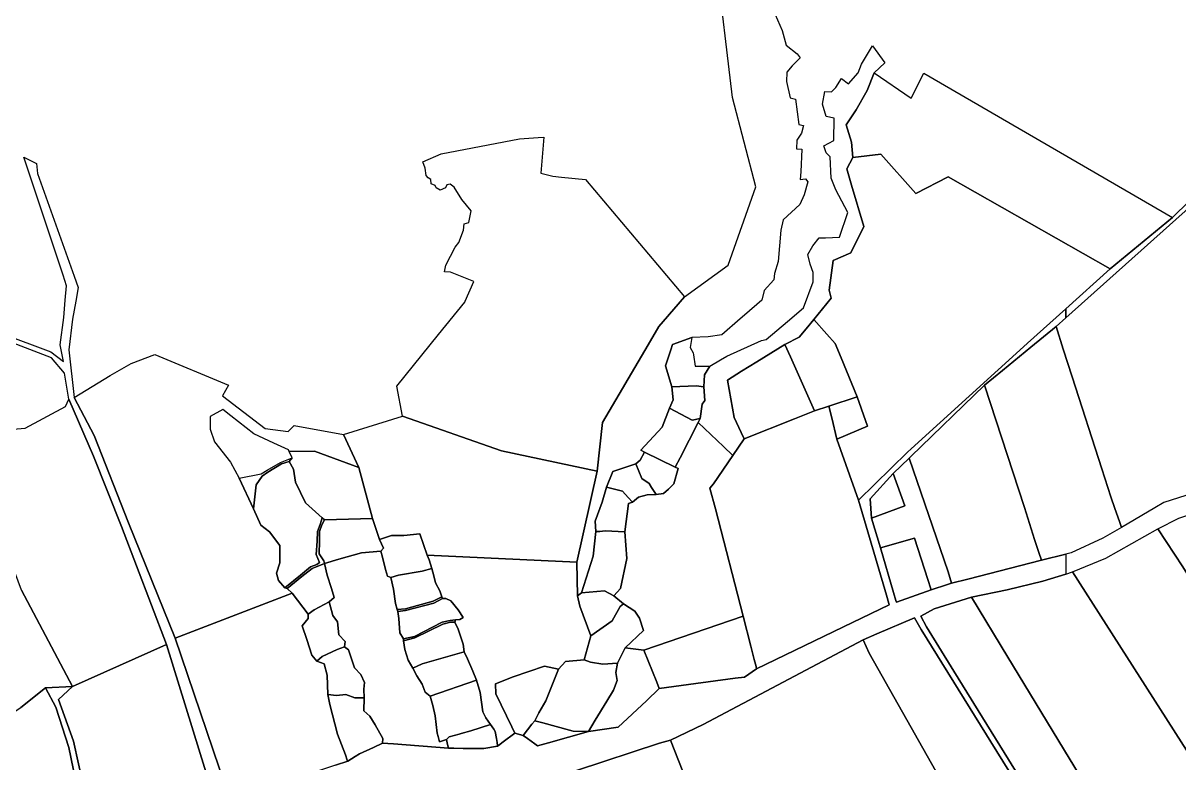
# Model space of a CAD drawing. Extents: x 544494 to 549037, y 1840490 to 1845220.
# Drawn here: x 547530 to 548051, y 1842078 to 1842412 of the extents above; entities that cross this region are included whole.
import ezdxf

# ---------------------------------------------------------------- set-up
doc = ezdxf.new("R2010")
doc.units = 0
doc.layers.add('Level 30', color=7, linetype='Continuous')

msp = doc.modelspace()

# ---------------------------------------------------------------- linework, layer by layer
at = {"layer": 'Level 30'}
for points in [[(547869.04, 1842415.73), (547872.17, 1842408.54), (547873.9, 1842401.94), (547878.94, 1842397.94), (547880.21, 1842396.17), (547876.66, 1842392.54), (547874.17, 1842389.65), (547874.13, 1842385.43), (547875.73, 1842378.06), (547878.18, 1842377.5), (547879.62, 1842366.07), (547881.74, 1842365.61), (547880.83, 1842362.2), (547878.79, 1842358.97), (547878.64, 1842355.14), (547881.05, 1842355.05), (547880.51, 1842344.79), (547880.25, 1842341.38), (547882.69, 1842341.67), (547883.69, 1842340.31), (547882.01, 1842334.46), (547880.05, 1842329.97), (547872.58, 1842323.14), (547871.48, 1842318.53), (547870.39, 1842304.32), (547868.73, 1842298.98), (547868.43, 1842296.11), (547863.94, 1842291.32), (547862.9, 1842286.9), (547855.18, 1842280.16), (547853.2085, 1842278.4573), (547844.91, 1842271.29), (547838.77, 1842270.32), (547831.44, 1842270.14), (547822.7, 1842266.95), (547821.8853, 1842264.5108), (547819.48, 1842257.31), (547822.39, 1842247.76), (547822.91, 1842241.92), (547821.25, 1842238.16), (547818.05, 1842229.68), (547808.33, 1842219.22), (547810.05, 1842218.39), (547808.15, 1842214.81), (547806.06, 1842213.11), (547795.78, 1842209.63), (547792.87, 1842202.62), (547790.96, 1842195.8), (547787.8, 1842187.28), (547788.13, 1842182.66), (547786.96, 1842171.49), (547781.59, 1842154.92), (547779.85, 1842153.65), (547779.51, 1842168.71), (547788.63, 1842209.83), (547791.06, 1842231.81), (547811.6294, 1842266.8015), (547816.49, 1842275.07), (547818.408, 1842277.2786), (547828.11, 1842288.45), (547847.72, 1842302.7), (547860.19, 1842338.04), (547849.68, 1842378.3), (547842.43, 1842440.39)], [(547520.28, 1842271.85), (547542.37, 1842263.68), (547548.09, 1842259.18), (547546.58, 1842266.83), (547548.12, 1842279.04), (547548.8243, 1842286.8357), (547549.42, 1842293.43), (547547.8657, 1842298.1027), (547530.12, 1842351.45), (547535.81, 1842348.48), (547536.35, 1842344.02), (547552.8219, 1842297.7022), (547554.64, 1842292.59), (547553.5626, 1842286.4374), (547552.15, 1842278.37), (547550.51, 1842264.58), (547552.87, 1842243.09), (547561.84, 1842225.82), (547577.31, 1842186.55), (547598.33, 1842134.55), (547621.06, 1842067.6)], [(547670.673, 1842077.266), (547676.2, 1842079.1), (547679.5997, 1842081.1373), (547681.54, 1842082.3), (547687.82, 1842085.29), (547691.84, 1842087.24), (547694.33, 1842087.04), (547696.8172, 1842086.845), (547721.62, 1842084.9), (547724.05, 1842084.85), (547728.2, 1842084.77), (547737.54, 1842084.78), (547743.8, 1842085.88), (547744.1482, 1842086.1439), (547746.32, 1842087.79), (547751.55, 1842091.74), (547755.27, 1842090.66), (547757.28, 1842089.23), (547760.5762, 1842086.8766), (547761.86, 1842085.96), (547766.723, 1842087.3324), (547784.75, 1842092.42), (547798.19, 1842094.38), (547810.88, 1842106.32), (547816.71, 1842111.81), (547829.84, 1842113.58), (547850.9023, 1842116.426), (547855.15, 1842117), (547860.61, 1842120.69), (547903.9, 1842141.62), (547920.43, 1842149.61), (547920.2877, 1842150.0936), (547919.15, 1842153.96), (547906.57, 1842196.75), (547928.6959, 1842218.3617), (547930.24, 1842219.87), (547969.4563, 1842255.4315), (547980.9121, 1842265.8197), (547982.71, 1842267.45), (548000, 1842282.97), (548000, 1842282.96), (548000, 1842278.97), (547995.61, 1842275.04), (547984.1933, 1842265.6536), (547971.5112, 1842255.2269), (547963.39, 1842248.55), (547930.1673, 1842216.4321), (547929.41, 1842215.7), (547922.15, 1842208.81), (547911.86, 1842197.41), (547912.39, 1842188.67), (547916.54, 1842175.21), (547922.37, 1842155.16), (547923.4279, 1842151.5115), (547923.64, 1842150.78), (547939.27, 1842156.27), (547946.7222, 1842158.6893), (547948.48, 1842159.26), (547955.9, 1842161.16), (547989.04, 1842169.64), (548000, 1842172.42), (548000, 1842171.55), (548000, 1842165.01), (548000, 1842163.43), (547989.73, 1842160.25), (547973.64, 1842156.34), (547957.54, 1842153.02), (547940.64, 1842147.74), (547934.68, 1842144.5), (547937.14, 1842139.7), (547949.5828, 1842119.5691), (548000, 1842038)], [(547614.79, 1842066.05), (547594.5, 1842131.61), (547574.22, 1842184.8), (547561.55, 1842216.58), (547550.5, 1842242.21), (547548.43, 1842254.05), (547542.69, 1842260.91), (547519.09, 1842269.9)], [(547529.05, 1842156.22), (547552.14, 1842112.68), (547539.95, 1842112.15), (547528.8, 1842103.32)], [(547993.69, 1842043.51), (547946.873, 1842119.0095), (547934.88, 1842138.35), (547931.81, 1842143.74), (547914.7767, 1842136.4662), (547908.58, 1842133.82), (547836.51, 1842095.6), (547821.78, 1842088.57), (547816.82, 1842087.19), (547779.44, 1842074.87)], [(547952.61, 1842054.81), (547911.34, 1842127.82), (547908.58, 1842133.82), (547914.7767, 1842136.4662), (547931.81, 1842143.74), (547934.88, 1842138.35), (547946.873, 1842119.0095), (547993.69, 1842043.51)], [(547554.39, 1842066.34), (547550.4, 1842085.27), (547544.64, 1842103.34), (547539.95, 1842112.15), (547552.14, 1842112.68), (547545.72, 1842106.93), (547552.59, 1842088.15), (547557.11, 1842067.6)]]:
    msp.add_lwpolyline(points, dxfattribs=at)
for points in [[(547918.45, 1842393.91), (547913.58, 1842389.38), (547910.4, 1842381.42), (547905.54, 1842372.7), (547901, 1842365.91), (547903.39, 1842358.12), (547903.95, 1842351.25), (547901.23, 1842346.07), (547903.45, 1842338.77), (547908.97, 1842320.11), (547903.05, 1842308.22), (547895.18, 1842304.72), (547893.39, 1842291.35), (547894.29, 1842287.88), (547886.45, 1842278.14), (547882.912, 1842273.9913), (547879.73, 1842270.26), (547873.31, 1842266.89), (547860.631, 1842259.1608), (547853.74, 1842254.96), (547847.45, 1842250.86), (547850.46, 1842233.96), (547853.6912, 1842227.1731), (547855.04, 1842224.34), (547849.93, 1842216.93), (547845.6296, 1842220.9996), (547834.28, 1842231.74), (547835.19, 1842233.52), (547835.98, 1842240.03), (547837.32, 1842241.65), (547836.75, 1842247.81), (547837.1, 1842253.24), (547839.44, 1842257.16), (547844.319, 1842260.004), (547847.16, 1842261.66), (547862.74, 1842268.67), (547864.87, 1842269.17), (547874.4994, 1842277.3272), (547881.68, 1842283.41), (547886.14, 1842295.23), (547886.14, 1842299.36), (547884.76, 1842303.07), (547883.72, 1842307.52), (547885.93, 1842311.33), (547888.81, 1842314.97), (547891.67, 1842315), (547898.04, 1842315.34), (547901.77, 1842326.43), (547896.37, 1842336.67), (547894.16, 1842341.85), (547893.7, 1842351.53), (547892.01, 1842353.27), (547890.89, 1842356.5), (547895.37, 1842358.96), (547895.54, 1842369.03), (547891.92, 1842369.68), (547890.25, 1842375.23), (547891.43, 1842381.01), (547894.3, 1842380.8), (547896.25, 1842382.84), (547898.81, 1842386.87), (547902.09, 1842384.38), (547906.47, 1842389.44), (547907.86, 1842393.23), (547912.82, 1842401.62)], [(547913.58, 1842389.38), (547930.25, 1842377.93), (547935.96, 1842389.18), (548048.11, 1842324.2), (548020.1, 1842301.01), (547946.98, 1842342.52), (547932.33, 1842334.98), (547916.69, 1842352.78), (547903.95, 1842351.25), (547903.39, 1842358.12), (547901, 1842365.91), (547905.54, 1842372.7), (547910.4, 1842381.42)], [(547791.06, 1842231.81), (547788.63, 1842209.83), (547745.56, 1842219.04), (547700.84, 1842234.63), (547698.39, 1842248.07), (547717.2159, 1842271.3777), (547728.97, 1842285.93), (547729.1748, 1842286.4091), (547733.01, 1842295.38), (547722.55, 1842299.48), (547719.84, 1842299.67), (547720.46, 1842302.64), (547724.7, 1842310.83), (547726.28, 1842312.96), (547728.36, 1842318.53), (547728.7, 1842321.28), (547730.8, 1842321.95), (547731.94, 1842327.13), (547727.68, 1842332.3), (547724.15, 1842337.8), (547722.37, 1842339.24), (547720.91, 1842338.92), (547720.26, 1842337.51), (547717.91, 1842336.43), (547716.11, 1842337.53), (547715.61, 1842338.65), (547713.77, 1842339.33), (547713.64, 1842341.28), (547712.43, 1842342.04), (547711.59, 1842343.13), (547711.06, 1842346.47), (547710.07, 1842349.33), (547718.35, 1842352.84), (547753.72, 1842359.63), (547762.0887, 1842360.1761), (547764.6, 1842360.34), (547763.25, 1842344.19), (547768.68, 1842342.81), (547772.664, 1842342.3879), (547783.5, 1842341.24), (547828.11, 1842288.45), (547818.408, 1842277.2786), (547816.49, 1842275.07), (547811.6294, 1842266.8015)], [(547903.95, 1842351.25), (547916.69, 1842352.78), (547932.33, 1842334.98), (547946.98, 1842342.52), (548020.1, 1842301.01), (548000, 1842282.97), (547982.71, 1842267.45), (547980.9121, 1842265.8197), (547969.4563, 1842255.4315), (547930.24, 1842219.87), (547928.6959, 1842218.3617), (547906.57, 1842196.75), (547896.83, 1842224.17), (547910.6, 1842230.16), (547909.7463, 1842232.5884), (547905.97, 1842243.33), (547898.6878, 1842260.8831), (547895.98, 1842267.41), (547892.3228, 1842271.5277), (547886.45, 1842278.14), (547894.29, 1842287.88), (547893.39, 1842291.35), (547895.18, 1842304.72), (547903.05, 1842308.22), (547908.97, 1842320.11), (547903.45, 1842338.77), (547901.23, 1842346.07)], [(548078.43, 1842353.71), (548079.3, 1842351.05), (548056.73, 1842329.65), (548000, 1842278.97), (548000, 1842282.96), (548020.1, 1842301.01), (548048.11, 1842324.2)], [(548056.73, 1842329.65), (548077.7197, 1842258.4123), (548080.9719, 1842247.3747), (548081.8708, 1842244.3238), (548089.35, 1842218.94), (548090.8102, 1842213.9753), (548091.1, 1842212.99), (548091.11, 1842212.97), (548084.91, 1842209.56), (548075.71, 1842205.39), (548056.8872, 1842199.6058), (548054.2, 1842198.78), (548044.27, 1842195.73), (548040.21, 1842193.33), (548025.09, 1842184.39), (548024.17, 1842187.05), (548022.14, 1842192.92), (548020.28, 1842198.28), (548016.2566, 1842210.7987), (548002.8863, 1842252.3999), (547998.9126, 1842264.764), (547995.61, 1842275.04), (548000, 1842278.96), (548000, 1842278.97)], [(548020.1, 1842301.01), (548000, 1842282.96), (548000, 1842282.97)], [(547886.45, 1842278.14), (547892.3228, 1842271.5277), (547895.98, 1842267.41), (547898.6878, 1842260.8831), (547905.97, 1842243.33), (547893.19, 1842239.05), (547886.77, 1842236.95), (547875.8078, 1842261.334), (547873.31, 1842266.89), (547879.73, 1842270.26), (547882.912, 1842273.9913)], [(547995.61, 1842275.04), (547998.9126, 1842264.764), (548002.8863, 1842252.3999), (548016.2566, 1842210.7987), (548020.28, 1842198.28), (548022.14, 1842192.92), (548024.17, 1842187.05), (548025.09, 1842184.39), (548016.73, 1842179.59), (548002.47, 1842173.05), (548000, 1842172.42), (547989.04, 1842169.64), (547987.89, 1842173.17), (547985.98, 1842179.07), (547981.3336, 1842193.3608), (547963.39, 1842248.55), (547971.5112, 1842255.2269), (547984.1933, 1842265.6536)], [(547831.44, 1842270.14), (547830.7, 1842265.5), (547831.94, 1842263.15), (547832.0811, 1842262.2511), (547832.88, 1842257.16), (547839.44, 1842257.16), (547837.1, 1842253.24), (547836.75, 1842247.81), (547833.33, 1842248.3), (547822.39, 1842247.76), (547819.48, 1842257.31), (547821.8853, 1842264.5108), (547822.7, 1842266.95)], [(547674.35, 1842226.4), (547681.24, 1842211.41), (547661.27, 1842218.78), (547649.86, 1842218.63), (547649.57, 1842219.37), (547642.87, 1842222.44), (547633.86, 1842226.62), (547623.54, 1842234.72), (547619.84, 1842237.57), (547614.12, 1842234.5), (547614.13, 1842228.77), (547616.14, 1842223.1), (547623.28, 1842213.92), (547627.25, 1842206.65), (547633.65, 1842192.82), (547636.97, 1842185.41), (547640.89, 1842182.51), (547645.58, 1842176.36), (547645.54, 1842168.53), (547644.12, 1842163.89), (547644.94, 1842160.56), (547647.82, 1842157.23), (547648.95, 1842156.96), (547651.15, 1842154.88), (547598.33, 1842134.55), (547577.31, 1842186.55), (547561.84, 1842225.82), (547552.87, 1842243.09), (547569.07, 1842253), (547578.49, 1842258.37), (547589.22, 1842262.45), (547622.46, 1842248.63), (547619.7, 1842243.71), (547639.03, 1842229.03), (547649.32, 1842227.75), (547652.13, 1842230.35)], [(547873.31, 1842266.89), (547875.8078, 1842261.334), (547886.77, 1842236.95), (547877.7596, 1842233.3691), (547855.04, 1842224.34), (547853.6912, 1842227.1731), (547850.46, 1842233.96), (547847.45, 1842250.86), (547853.74, 1842254.96), (547860.631, 1842259.1608)], [(547836.75, 1842247.81), (547837.32, 1842241.65), (547835.98, 1842240.03), (547835.19, 1842233.52), (547831.61, 1842232.83), (547821.25, 1842238.16), (547822.91, 1842241.92), (547822.39, 1842247.76), (547833.33, 1842248.3)], [(547963.39, 1842248.55), (547981.3336, 1842193.3608), (547985.98, 1842179.07), (547987.89, 1842173.17), (547989.04, 1842169.64), (547955.9, 1842161.16), (547948.48, 1842159.26), (547947.03, 1842164.44), (547929.41, 1842215.7), (547930.1673, 1842216.4321)], [(547594.5, 1842131.61), (547552.14, 1842112.68), (547529.05, 1842156.22), (547517.78, 1842186.2), (547500.55, 1842216.43), (547523.61, 1842228.52), (547530.69, 1842229.22), (547548.98, 1842239.01), (547550.5, 1842242.21), (547561.55, 1842216.58), (547574.22, 1842184.8)], [(547905.97, 1842243.33), (547909.7463, 1842232.5884), (547910.6, 1842230.16), (547896.83, 1842224.17), (547894.4676, 1842233.8274), (547893.19, 1842239.05)], [(547835.19, 1842233.52), (547834.28, 1842231.74), (547826.18, 1842215.89), (547823.8, 1842211.55), (547810.05, 1842218.39), (547808.33, 1842219.22), (547818.05, 1842229.68), (547821.25, 1842238.16), (547831.61, 1842232.83)], [(547920.2877, 1842150.0936), (547920.43, 1842149.61), (547903.9, 1842141.62), (547860.61, 1842120.69), (547860.354, 1842121.6816), (547859.51, 1842124.95), (547857.96, 1842130.98), (547854.5101, 1842144.3722), (547854.49, 1842144.45), (547842.02, 1842192.86), (547839.51, 1842202.19), (547841.11, 1842204.17), (547849.93, 1842216.93), (547855.04, 1842224.34), (547877.7596, 1842233.3691), (547886.77, 1842236.95), (547893.19, 1842239.05), (547894.4676, 1842233.8274), (547896.83, 1842224.17), (547906.57, 1842196.75), (547919.15, 1842153.96)], [(547788.63, 1842209.83), (547779.51, 1842168.71), (547712.04, 1842171.9), (547708.69, 1842181.5), (547701.46, 1842180.75), (547695.98, 1842180.84), (547690.59, 1842178.94), (547687.31, 1842188.42), (547681.24, 1842211.41), (547674.35, 1842226.4), (547700.84, 1842234.63), (547745.56, 1842219.04)], [(547854.468, 1842144.4424), (547809.74, 1842129.1), (547801.31, 1842130.14), (547809.6, 1842137.9), (547807.74, 1842143.57), (547805.66, 1842146.69), (547800.55, 1842149.94), (547796.18, 1842153.62), (547799.15, 1842156.98), (547802.01, 1842170.46), (547801.23, 1842182.44), (547802.88, 1842195.2), (547804.65, 1842195.87), (547807.4, 1842198.14), (547811.32, 1842199.21), (547815.34, 1842199.24), (547818.62, 1842199.73), (547820.91, 1842201.65), (547823.2, 1842204.13), (547825.26, 1842211.07), (547823.8, 1842211.55), (547826.18, 1842215.89), (547834.28, 1842231.74), (547845.6296, 1842220.9996), (547849.93, 1842216.93), (547841.11, 1842204.17), (547839.51, 1842202.19), (547842.02, 1842192.86), (547854.49, 1842144.45)], [(547651.12, 1842215.81), (547649.84, 1842214.17), (547646.4, 1842213.1), (547640.16, 1842209.41), (547637.69, 1842207.54), (547634.93, 1842203.62), (547633.65, 1842192.82), (547627.25, 1842206.65), (547637.17, 1842208.59), (547639.82, 1842210.25), (547645.94, 1842213.71)], [(547681.24, 1842211.41), (547687.31, 1842188.42), (547665.71, 1842187.8), (547664.76, 1842188.72), (547657.18, 1842195.52), (547652.6, 1842204.8), (547651.8, 1842210.71), (547649.84, 1842214.17), (547651.12, 1842215.81), (547649.86, 1842218.63), (547661.27, 1842218.78)], [(547823.8, 1842211.55), (547825.26, 1842211.07), (547823.2, 1842204.13), (547820.91, 1842201.65), (547818.62, 1842199.73), (547815.34, 1842199.24), (547813.13, 1842202.52), (547812.1, 1842204.31), (547808.84, 1842206.53), (547806.06, 1842213.11), (547808.15, 1842214.81), (547810.05, 1842218.39)], [(547946.7222, 1842158.6893), (547939.27, 1842156.27), (547939.1059, 1842156.7864), (547937.78, 1842160.96), (547931.84, 1842179.62), (547916.54, 1842175.21), (547912.39, 1842188.67), (547927.38, 1842194.11), (547922.15, 1842208.81), (547929.41, 1842215.7), (547947.03, 1842164.44), (547948.48, 1842159.26)], [(547649.84, 1842214.17), (547651.8, 1842210.71), (547652.6, 1842204.8), (547657.18, 1842195.52), (547664.76, 1842188.72), (547663.75, 1842185.72), (547662.64, 1842182.63), (547662.38, 1842178.19), (547661.96, 1842172.3), (547663.42, 1842168.6), (547662.31, 1842167.8), (547659.45, 1842166.7), (547654.96, 1842162.86), (547647.82, 1842157.23), (547644.94, 1842160.56), (547644.12, 1842163.89), (547645.54, 1842168.53), (547645.58, 1842176.36), (547640.89, 1842182.51), (547636.97, 1842185.41), (547633.65, 1842192.82), (547634.93, 1842203.62), (547637.69, 1842207.54), (547640.16, 1842209.41), (547646.4, 1842213.1)], [(547807.4, 1842198.14), (547804.65, 1842195.87), (547802.7, 1842197.91), (547800.19, 1842200.83), (547792.87, 1842202.62), (547795.78, 1842209.63), (547806.06, 1842213.11), (547808.84, 1842206.53), (547812.1, 1842204.31), (547813.13, 1842202.52), (547815.34, 1842199.24), (547811.32, 1842199.21)], [(547927.38, 1842194.11), (547912.39, 1842188.67), (547911.86, 1842197.41), (547922.15, 1842208.81)], [(547792.87, 1842202.62), (547800.19, 1842200.83), (547802.7, 1842197.91), (547804.65, 1842195.87), (547802.88, 1842195.2), (547801.23, 1842182.44), (547792.37, 1842182.86), (547789.83, 1842182.66), (547788.13, 1842182.66), (547787.8, 1842187.28), (547790.96, 1842195.8)], [(548080.97, 1842197.17), (548095.0839, 1842178.18), (548165.17, 1842083.88), (548123.62, 1842054.52), (548058.5496, 1842157.5045), (548052.79, 1842166.62), (548041.55, 1842183.88), (548050.95, 1842188.68), (548055.01, 1842189.95), (548070.17, 1842193.4)], [(547660.15, 1842165.93), (547655.52, 1842162.39), (547648.95, 1842156.96), (547647.82, 1842157.23), (547654.96, 1842162.86), (547659.45, 1842166.7), (547662.31, 1842167.8), (547663.42, 1842168.6), (547661.96, 1842172.3), (547662.38, 1842178.19), (547662.64, 1842182.63), (547663.75, 1842185.72), (547664.76, 1842188.72), (547665.71, 1842187.8), (547664.48, 1842185.67), (547663.47, 1842182.68), (547663.53, 1842178.19), (547663.34, 1842172.57), (547665.38, 1842169.37), (547665.72, 1842168.16)], [(547692.38, 1842175.13), (547691.07, 1842173.81), (547682.36, 1842172.93), (547672.21, 1842170.12), (547665.72, 1842168.16), (547665.38, 1842169.37), (547663.34, 1842172.57), (547663.53, 1842178.19), (547663.47, 1842182.68), (547664.48, 1842185.67), (547665.71, 1842187.8), (547687.31, 1842188.42), (547690.59, 1842178.94)], [(547699.13, 1842162.96), (547695.65, 1842161.92), (547694.19, 1842162.44), (547693.22, 1842165.54), (547691.86, 1842170.98), (547691.07, 1842173.81), (547692.38, 1842175.13), (547690.59, 1842178.94), (547695.98, 1842180.84), (547701.46, 1842180.75), (547708.69, 1842181.5), (547712.04, 1842171.9), (547712.87, 1842169.81), (547714.08, 1842165.93), (547709.82, 1842164.71)], [(547801.23, 1842182.44), (547802.01, 1842170.46), (547799.15, 1842156.98), (547796.18, 1842153.62), (547792.04, 1842155.93), (547781.59, 1842154.92), (547786.96, 1842171.49), (547788.13, 1842182.66), (547789.83, 1842182.66), (547792.37, 1842182.86)], [(547916.54, 1842175.21), (547931.84, 1842179.62), (547937.78, 1842160.96), (547939.1059, 1842156.7864), (547939.27, 1842156.27), (547923.64, 1842150.78), (547923.4279, 1842151.5115), (547922.37, 1842155.16)], [(548041.55, 1842183.88), (548052.79, 1842166.62), (548058.5496, 1842157.5045), (548123.62, 1842054.52), (548100.99, 1842011.15), (548018.1689, 1842140.6082), (548002.98, 1842164.35), (548018.12, 1842170.65)], [(547720.75, 1842088.83), (547721.246, 1842086.5894), (547721.62, 1842084.9), (547696.8172, 1842086.845), (547694.33, 1842087.04), (547691.84, 1842087.24), (547691.97, 1842089.26), (547688.62, 1842095.5), (547686.16, 1842099.28), (547683.42, 1842101.76), (547683.7, 1842107.61), (547683.41, 1842111.55), (547683.72, 1842114.51), (547682.18, 1842118.11), (547679.31, 1842121.19), (547676.5, 1842129.24), (547674.71, 1842130.61), (547675.02, 1842133), (547672.19, 1842136), (547671.67, 1842141.84), (547669.51, 1842144.74), (547667.82, 1842150.85), (547670.12, 1842152.85), (547668.91, 1842156.94), (547666.87, 1842162.94), (547665.72, 1842168.16), (547672.21, 1842170.12), (547682.36, 1842172.93), (547691.07, 1842173.81), (547691.86, 1842170.98), (547693.22, 1842165.54), (547694.19, 1842162.44), (547695.65, 1842161.92), (547696.9, 1842156.68), (547697.73, 1842150.09), (547698.47, 1842147.43), (547698.87, 1842146.5), (547699.23, 1842143.34), (547699.67, 1842136.99), (547701.38, 1842134.24), (547701.3, 1842133.36), (547701.93, 1842129.37), (547703.52, 1842124.58), (547705.64, 1842121.02), (547707.37, 1842117.51), (547709.72, 1842113.71), (547711.16, 1842110.1), (547713.39, 1842108.33), (547714.52, 1842104.14), (547715.65, 1842099.53), (547716.57, 1842091.73), (547716.98, 1842090.15), (547717.57, 1842087.85)], [(547785.9, 1842135.53), (547782.9, 1842124.76), (547774.37, 1842123.98), (547771.28, 1842120.57), (547764.99, 1842121.91), (547750.82, 1842117.1), (547742.92, 1842113.87), (547743.05, 1842109.44), (547750.22, 1842094.5), (547751.55, 1842091.74), (547746.32, 1842087.79), (547744.1482, 1842086.1439), (547743.8, 1842085.88), (547743.7633, 1842086.1508), (547743.59, 1842087.43), (547743.33, 1842089.35), (547742.68, 1842092.46), (547742.04, 1842093.43), (547740.58, 1842095.63), (547738.51, 1842098.54), (547737.13, 1842101.33), (547735.95, 1842110.03), (547734.26, 1842115.51), (547732.68, 1842119.64), (547730.23, 1842125.24), (547728.72, 1842128.42), (547728.32, 1842131.78), (547726.08, 1842138.64), (547724.54, 1842141.78), (547724.77, 1842142.82), (547726.73, 1842143), (547728.23, 1842143.76), (547726.01, 1842147.27), (547722.65, 1842151.41), (547720.51, 1842152.38), (547719.02, 1842152.36), (547718.62, 1842153.1), (547717.79, 1842155.81), (547715.85, 1842159.46), (547715, 1842162.66), (547714.08, 1842165.93), (547712.87, 1842169.81), (547712.04, 1842171.9), (547779.51, 1842168.71), (547779.85, 1842153.65), (547780.84, 1842148.87)], [(547670.12, 1842152.85), (547667.82, 1842150.85), (547661.05, 1842147.29), (547658.42, 1842145.4), (547651.15, 1842154.88), (547648.95, 1842156.96), (547655.52, 1842162.39), (547660.15, 1842165.93), (547665.72, 1842168.16), (547666.87, 1842162.94), (547668.91, 1842156.94)], [(547714.08, 1842165.93), (547715, 1842162.66), (547715.85, 1842159.46), (547717.79, 1842155.81), (547718.62, 1842153.1), (547714.77, 1842151.13), (547702.25, 1842147.77), (547698.47, 1842147.43), (547697.73, 1842150.09), (547696.9, 1842156.68), (547695.65, 1842161.92), (547699.13, 1842162.96), (547709.82, 1842164.71)], [(548002.98, 1842164.35), (548018.1689, 1842140.6082), (548100.99, 1842011.15), (548072.13, 1841992.3), (548080.24, 1841977.38), (548076.48, 1841970.47), (548073.95, 1841968.22), (548070.4, 1841966.51), (548059.44, 1841985.17), (547973.9505, 1842125.9886), (547957.54, 1842153.02), (547973.64, 1842156.34), (547989.73, 1842160.25), (548000, 1842163.43)], [(547667.19, 1842109.15), (547668.12, 1842104.64), (547671.58, 1842091.25), (547675.15, 1842081.87), (547676.0167, 1842079.5834), (547676.2, 1842079.1), (547670.673, 1842077.266), (547627.56, 1842062.96), (547626.93, 1842065.07), (547626.39, 1842067.61), (547622.94, 1842066.91), (547621.08, 1842067.55), (547621.06, 1842067.6), (547598.33, 1842134.55), (547651.15, 1842154.88), (547658.42, 1842145.4), (547658.43, 1842143.45), (547655.69, 1842140.14), (547657.71, 1842133.86), (547659.99, 1842126.88), (547662.22, 1842124.2), (547665.55, 1842122.97), (547666.88, 1842117.83)], [(547718.62, 1842153.1), (547719.02, 1842152.36), (547715.06, 1842150.33), (547702.24, 1842147.06), (547698.87, 1842146.5), (547698.47, 1842147.43), (547702.25, 1842147.77), (547714.77, 1842151.13)], [(547796.18, 1842153.62), (547800.55, 1842149.94), (547799.1, 1842148.74), (547795.52, 1842142.38), (547785.9, 1842135.53), (547780.84, 1842148.87), (547779.85, 1842153.65), (547781.59, 1842154.92), (547792.04, 1842155.93)], [(548066.44, 1841963.75), (548061.9, 1841957.06), (548056.05, 1841959.19), (548040.85, 1841971.99), (548000, 1842038), (547949.5828, 1842119.5691), (547937.14, 1842139.7), (547934.68, 1842144.5), (547940.64, 1842147.74), (547957.54, 1842153.02), (547973.9505, 1842125.9886), (548059.44, 1841985.17), (548070.4, 1841966.51)], [(547675.02, 1842133), (547674.71, 1842130.61), (547671.51, 1842129.47), (547664.72, 1842126.31), (547662.22, 1842124.2), (547659.99, 1842126.88), (547657.71, 1842133.86), (547655.69, 1842140.14), (547658.43, 1842143.45), (547658.42, 1842145.4), (547661.05, 1842147.29), (547667.82, 1842150.85), (547669.51, 1842144.74), (547671.67, 1842141.84), (547672.19, 1842136)], [(547719.02, 1842152.36), (547720.51, 1842152.38), (547722.65, 1842151.41), (547726.01, 1842147.27), (547728.23, 1842143.76), (547726.73, 1842143), (547724.77, 1842142.82), (547722.38, 1842142.55), (547718.8, 1842141.74), (547706.3, 1842135.25), (547701.38, 1842134.24), (547699.67, 1842136.99), (547699.23, 1842143.34), (547698.87, 1842146.5), (547702.24, 1842147.06), (547715.06, 1842150.33)], [(547800.55, 1842149.94), (547805.66, 1842146.69), (547807.74, 1842143.57), (547809.6, 1842137.9), (547801.31, 1842130.14), (547797.94, 1842123.18), (547791.25, 1842122.84), (547785.63, 1842123.73), (547782.9, 1842124.76), (547785.9, 1842135.53), (547795.52, 1842142.38), (547799.1, 1842148.74)], [(547724.77, 1842142.82), (547724.54, 1842141.78), (547722.51, 1842141.73), (547719.09, 1842140.77), (547706.4, 1842134.66), (547701.3, 1842133.36), (547701.38, 1842134.24), (547706.3, 1842135.25), (547718.8, 1842141.74), (547722.38, 1842142.55)], [(547854.49, 1842144.45), (547854.5101, 1842144.3722), (547857.96, 1842130.98), (547859.51, 1842124.95), (547860.354, 1842121.6816), (547860.61, 1842120.69), (547855.15, 1842117), (547850.9023, 1842116.426), (547829.84, 1842113.58), (547816.71, 1842111.81), (547815.54, 1842114.72), (547809.74, 1842129.1), (547854.468, 1842144.4424)], [(547709.83, 1842122.92), (547705.64, 1842121.02), (547703.52, 1842124.58), (547701.93, 1842129.37), (547701.3, 1842133.36), (547706.4, 1842134.66), (547719.09, 1842140.77), (547722.51, 1842141.73), (547724.54, 1842141.78), (547726.08, 1842138.64), (547728.32, 1842131.78), (547728.72, 1842128.42)], [(547908.58, 1842133.82), (547911.34, 1842127.82), (547952.61, 1842054.81), (547967.28, 1842024.23), (547964.25, 1842022.29), (547958.37, 1842019.14), (547956.58, 1842017.85), (547955.88, 1842018.79), (547952.74, 1842016.59), (547950.11, 1842014.77), (547946.5, 1842012.5), (547932.85, 1842002.88), (547930.05, 1842000.68), (547923.46, 1841996.69), (547920.88, 1841995.3), (547920.31, 1841996.37), (547911.46, 1841991.25), (547907.32, 1841989.42), (547903.19, 1841987.27), (547873.07, 1841973.57), (547844.39, 1842031.65), (547831.01, 1842065.21), (547821.78, 1842088.57), (547836.51, 1842095.6)], [(547614.79, 1842066.05), (547615.79, 1842062.82), (547561.59, 1842052.05), (547561.32, 1842052.98), (547557.11, 1842067.6), (547552.59, 1842088.15), (547545.72, 1842106.93), (547552.14, 1842112.68), (547594.5, 1842131.61)], [(547683.41, 1842111.55), (547683.7, 1842107.61), (547679.35, 1842107.6), (547675.36, 1842109.06), (547671.18, 1842108.65), (547667.19, 1842109.15), (547666.88, 1842117.83), (547665.55, 1842122.97), (547662.22, 1842124.2), (547664.72, 1842126.31), (547671.51, 1842129.47), (547674.71, 1842130.61), (547676.5, 1842129.24), (547679.31, 1842121.19), (547682.18, 1842118.11), (547683.72, 1842114.51)], [(547734.26, 1842115.51), (547713.39, 1842108.33), (547711.16, 1842110.1), (547709.72, 1842113.71), (547707.37, 1842117.51), (547705.64, 1842121.02), (547709.83, 1842122.92), (547728.72, 1842128.42), (547730.23, 1842125.24), (547732.68, 1842119.64)], [(547809.74, 1842129.1), (547815.54, 1842114.72), (547816.71, 1842111.81), (547810.88, 1842106.32), (547798.19, 1842094.38), (547784.75, 1842092.42), (547787.81, 1842097.49), (547793, 1842106.09), (547796.05, 1842111.14), (547797.75, 1842115.47), (547797.14, 1842119.08), (547797.94, 1842123.18), (547801.31, 1842130.14)], [(547751.55, 1842091.74), (547750.22, 1842094.5), (547743.05, 1842109.44), (547742.92, 1842113.87), (547750.82, 1842117.1), (547764.99, 1842121.91), (547771.28, 1842120.57), (547765.62, 1842106.24), (547762.45, 1842100.89), (547760.61, 1842097.31), (547759.31, 1842095.69), (547755.27, 1842090.66)], [(547782.9, 1842124.76), (547785.63, 1842123.73), (547791.25, 1842122.84), (547797.94, 1842123.18), (547797.14, 1842119.08), (547797.75, 1842115.47), (547796.05, 1842111.14), (547793, 1842106.09), (547787.81, 1842097.49), (547784.75, 1842092.42), (547777.95, 1842092.6), (547776.25, 1842093.06), (547764.21, 1842096.33), (547760.61, 1842097.31), (547762.45, 1842100.89), (547765.62, 1842106.24), (547771.28, 1842120.57), (547774.37, 1842123.98)], [(547558.13, 1842052.2), (547558.6052, 1842050.3962), (547558.67, 1842050.15), (547535.86, 1842040.82), (547533.36, 1842039.83), (547501.78, 1842027.3), (547501.3492, 1842028.9479), (547500.58, 1842031.89), (547499.02, 1842037.88), (547498.35, 1842040.46), (547493.48, 1842056.69), (547495.9, 1842066.8), (547504.42, 1842075.43), (547523.22, 1842099.64), (547528.8, 1842103.32), (547539.95, 1842112.15), (547544.64, 1842103.34), (547550.4, 1842085.27), (547554.39, 1842066.34)], [(547721.9, 1842090.09), (547720.75, 1842088.83), (547717.57, 1842087.85), (547716.98, 1842090.15), (547716.57, 1842091.73), (547715.65, 1842099.53), (547714.52, 1842104.14), (547713.39, 1842108.33), (547734.26, 1842115.51), (547735.95, 1842110.03), (547737.13, 1842101.33), (547738.51, 1842098.54), (547740.58, 1842095.63), (547731.75, 1842092.75), (547727.39, 1842091.51), (547726.43, 1842091.24)], [(547691.97, 1842089.26), (547691.84, 1842087.24), (547687.82, 1842085.29), (547681.54, 1842082.3), (547679.5997, 1842081.1373), (547676.2, 1842079.1), (547676.0167, 1842079.5834), (547675.15, 1842081.87), (547671.58, 1842091.25), (547668.12, 1842104.64), (547667.19, 1842109.15), (547671.18, 1842108.65), (547675.36, 1842109.06), (547679.35, 1842107.6), (547683.7, 1842107.61), (547683.42, 1842101.76), (547686.16, 1842099.28), (547688.62, 1842095.5)], [(547740.58, 1842095.63), (547742.04, 1842093.43), (547742.68, 1842092.46), (547743.33, 1842089.35), (547743.59, 1842087.43), (547743.7633, 1842086.1508), (547743.8, 1842085.88), (547737.54, 1842084.78), (547728.2, 1842084.77), (547724.05, 1842084.85), (547721.62, 1842084.9), (547721.246, 1842086.5894), (547720.75, 1842088.83), (547721.9, 1842090.09), (547726.43, 1842091.24), (547727.39, 1842091.51), (547731.75, 1842092.75)], [(547784.75, 1842092.42), (547766.723, 1842087.3324), (547761.86, 1842085.96), (547760.5762, 1842086.8766), (547757.28, 1842089.23), (547755.27, 1842090.66), (547759.31, 1842095.69), (547760.61, 1842097.31), (547764.21, 1842096.33), (547776.25, 1842093.06), (547777.95, 1842092.6)], [(547844.39, 1842031.65), (547802.94, 1842029.01), (547802.1, 1842031.53), (547800.94, 1842034.52), (547800.05, 1842038.13), (547800.11, 1842039.07), (547808.25, 1842040.14), (547812.25, 1842041.44), (547810.15, 1842046.5), (547802.94, 1842064.14), (547791.47, 1842060.59), (547786.51, 1842063.97), (547782.67, 1842062.93), (547782.45, 1842064.21), (547781.42, 1842068.92), (547779.44, 1842074.87), (547816.82, 1842087.19), (547821.78, 1842088.57), (547831.01, 1842065.21)]]:
    msp.add_lwpolyline(points, close=True, dxfattribs=at)

doc.saveas('drawing.dxf')
